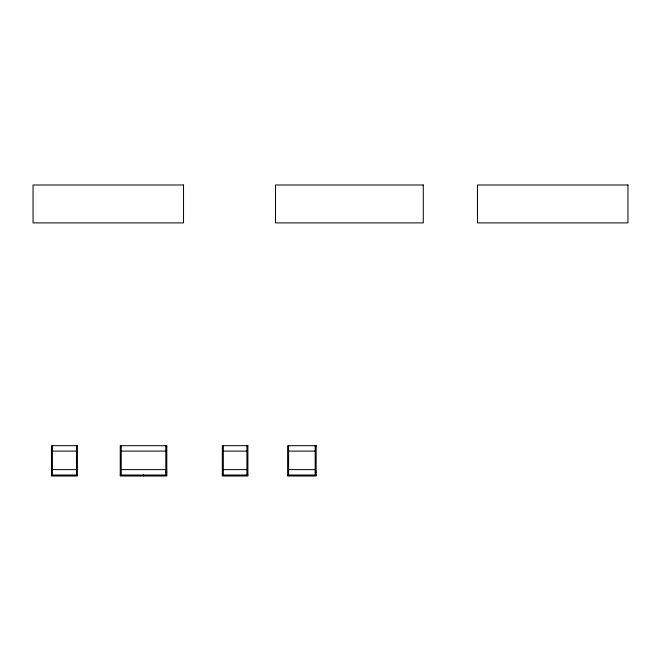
<?xml version="1.0" encoding="UTF-8"?>
<svg xmlns="http://www.w3.org/2000/svg" width="661" height="661" viewBox="0 0 661 661"><rect width="100%" height="100%" fill="white"/><g stroke="black" fill="none" stroke-linecap="round" stroke-linejoin="round"><path stroke-width="0.99" d="M165.828 446.662L166.803 446.662M315.181 446.662L316.148 446.662M52.426 451.108L76.461 451.108M121.227 451.108L165.828 451.108M223.319 451.108L246.917 451.108M288.601 451.108L315.181 451.108M52.426 469.616L76.461 469.616M121.227 469.616L165.828 469.616M223.319 469.616L246.917 469.616M288.601 469.616L315.181 469.616M165.828 472.111L166.803 472.111M315.181 472.111L316.148 472.111M51.451 475.028L77.436 475.028M120.252 475.028L166.803 475.028M222.344 475.028L247.892 475.028M287.626 475.028L316.148 475.028M315.181 445.688L315.181 475.028M288.601 445.688L288.601 475.028M246.917 445.688L246.917 475.028M223.319 445.688L223.319 475.028M165.828 445.688L165.828 475.028M143.635 475.028L143.635 476.003L166.803 476.003L166.803 445.688L120.252 445.688L120.252 476.003L143.42 476.003L143.42 475.028M121.227 445.688L121.227 475.028M76.461 445.688L76.461 475.028M52.426 445.688L52.426 475.028M183.535 184.997L33.05 184.997L33.05 222.889L183.535 222.889L183.535 184.997M423.28 184.997L275.505 184.997L275.505 222.889L423.28 222.889L423.28 184.997M627.95 184.997L477.465 184.997L477.465 222.889L627.95 222.889L627.95 184.997M77.436 445.688L51.451 445.688L51.451 476.003L77.436 476.003L77.436 445.688M247.892 445.688L222.344 445.688L222.344 476.003L247.892 476.003L247.892 445.688M316.148 445.688L287.626 445.688L287.626 476.003L316.148 476.003L316.148 445.688"/></g></svg>
